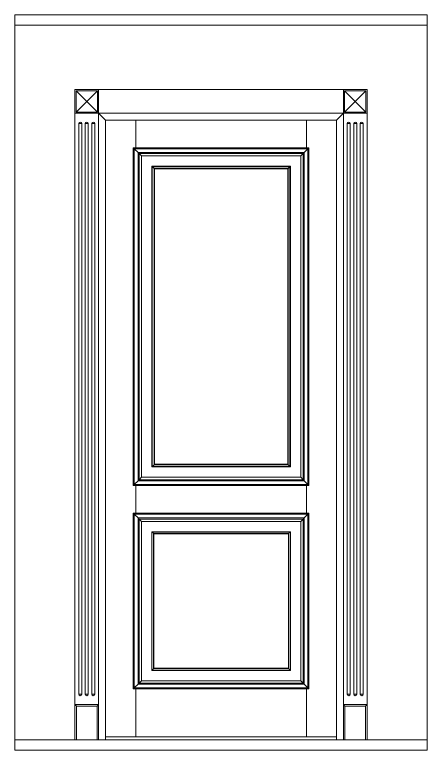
# Model space of a CAD drawing. Header units: inches. Extents: x -4554 to 14101, y -13650 to 2449.
# Drawn here: x 12701 to 14101, y -46 to 2449 of the extents above; entities that cross this region are included whole.
import ezdxf

# ---------------------------------------------------------------- set-up
doc = ezdxf.new("R2010")
doc.units = ezdxf.units.IN
doc.layers.add('слой служебный РАЗМЕРЫ', color=7, linetype='Continuous', lineweight=18)

# ---------------------------------------------------------------- blocks, each defined once
blk = doc.blocks.new('A$C47B31310')
at = {"linetype": 'Continuous', "extrusion": (0, 1, 0)}
for p, q in [((1540, 1247.5), (140, 1247.5)), ((140, 1247.5), (140, 1212.5)), ((1540, 1212.5), (1540, 1247.5)), ((140, 1212.5), (140, -1212.5)), ((1540, 1212.5), (140, 1212.5)), ((1540, -1212.5), (1540, 1212.5)), ((344.5, 913.5), (344.5, 993.5)), ((344.5, 993.5), (424.5, 993.5)), ((348.5, 917.5), (348.5, 989.5)), ((348.5, 989.5), (384.5, 953.5)), ((348.5, 989.5), (420.5, 989.5)), ((420.5, 989.5), (384.5, 953.5)), ((420.5, 989.5), (420.5, 917.5)), ((424.5, 993.5), (1255.5, 993.5)), ((424.5, 993.5), (424.5, 913.5)), ((1255.5, 993.5), (1255.5, 913.5)), ((1335.5, 993.5), (1255.5, 993.5)), ((1259.5, 989.5), (1259.5, 917.5)), ((1259.5, 989.5), (1295.5, 953.5)), ((1331.5, 989.5), (1259.5, 989.5)), ((1331.5, 989.5), (1295.5, 953.5)), ((1331.5, 917.5), (1331.5, 989.5)), ((1335.5, 913.5), (1335.5, 993.5)), ((348.5, 917.5), (384.5, 953.5)), ((384.5, 953.5), (384.5, 953.5)), ((420.5, 917.5), (384.5, 953.5)), ((384.5, 953.5), (384.5, 953.5)), ((384.5, 953.5), (384.5, 953.5)), ((384.5, 953.5), (384.5, 953.5)), ((1259.5, 917.5), (1295.5, 953.5)), ((1295.5, 953.5), (1295.5, 953.5)), ((1295.5, 953.5), (1295.5, 953.5)), ((1331.5, 917.5), (1295.5, 953.5)), ((1295.5, 953.5), (1295.5, 953.5)), ((1295.5, 953.5), (1295.5, 953.5)), ((344.5, 913.5), (344.5, 913.5)), ((344.5, 913.5), (344.5, -1092.5)), ((424.5, 913.5), (344.5, 913.5)), ((420.5, 917.5), (348.5, 917.5)), ((424.5, 913.5), (424.5, -1092.5)), ((424.5, 913.5), (448.5, 889.5)), ((424.5, 913.5), (1255.5, 913.5)), ((1255.5, 913.5), (1231.5, 889.5)), ((1255.5, 913.5), (1255.5, -1092.5)), ((1255.5, 913.5), (1335.5, 913.5)), ((1259.5, 917.5), (1331.5, 917.5)), ((1335.5, 913.5), (1335.5, 913.5)), ((1335.5, 913.5), (1335.5, -1092.5)), ((357.5, 878.5), (357.5, -1057.5)), ((367.5, -1057.5), (367.5, 878.5)), ((379.5, 878.5), (379.5, -1057.5)), ((389.5, 878.5), (389.5, -1057.5)), ((401.5, 878.5), (401.5, -1057.5)), ((411.5, 878.5), (411.5, -1057.5)), ((448.5, 889.5), (1231.5, 889.5)), ((448.5, 889.5), (448.5, -1212.5)), ((550.5, 889.5), (550.5, 796.5)), ((1130.5, 796.5), (1130.5, 889.5)), ((1231.5, 889.5), (1231.5, -1212.5)), ((1268.5, 878.5), (1268.5, -1057.5)), ((1278.5, 878.5), (1278.5, -1057.5)), ((1290.5, 878.5), (1290.5, -1057.5)), ((1300.5, 878.5), (1300.5, -1057.5)), ((1312.5, -1057.5), (1312.5, 878.5)), ((1322.5, 878.5), (1322.5, -1057.5)), ((1138.5, 796.5), (542.5, 796.5)), ((545.9, 793.1), (542.5, 796.5)), ((542.5, 796.5), (542.5, -349.5)), ((545.9, 793.1), (542.5, 796.5)), ((1135.1, 793.1), (545.9, 793.1)), ((558.6, 780.4), (545.9, 793.1)), ((545.9, 793.1), (545.9, -346.1)), ((1122.4, 780.4), (558.6, 780.4)), ((562, 777), (558.6, 780.4)), ((558.6, 780.4), (558.6, -333.4)), ((1119, 777), (562, 777)), ((562, 777), (570.5, 768.5)), ((562, 777), (562, -330)), ((1119, 777), (1110.5, 768.5)), ((1119, 777), (1122.4, 780.4)), ((1119, 777), (1119, -330)), ((1122.4, 780.4), (1135.1, 793.1)), ((1122.4, 780.4), (1122.4, -333.4)), ((1135.1, 793.1), (1138.5, 796.5)), ((1135.1, 793.1), (1135.1, -346.1)), ((1138.5, 796.5), (1138.5, -349.5)), ((570.5, 768.5), (1110.5, 768.5)), ((570.5, -321.5), (570.5, 768.5)), ((1110.5, -321.5), (1110.5, 768.5)), ((605.5, 733.5), (607, 732)), ((605.5, 733.5), (1075.5, 733.5)), ((605.5, 733.5), (607, 732)), ((605.5, 733.5), (605.5, -286.5)), ((607, 732), (613, 726)), ((607, 732), (1074, 732)), ((607, 732), (613, 726)), ((607, 732), (607, -285)), ((613, 726), (614.5, 724.5)), ((613, 726), (1068, 726)), ((613, 726), (614.5, 724.5)), ((613, 726), (613, -279)), ((614.5, 724.5), (1066.5, 724.5)), ((614.5, 724.5), (614.5, -277.5)), ((1068, 726), (1066.5, 724.5)), ((1066.5, 724.5), (1066.5, -277.5)), ((1074, 732), (1068, 726)), ((1068, 726), (1068, -279)), ((1075.5, 733.5), (1074, 732)), ((1074, 732), (1074, -285)), ((1075.5, 733.5), (1075.5, -286.5)), ((605.5, -286.5), (607, -285)), ((605.5, -286.5), (1075.5, -286.5)), ((607, -285), (613, -279)), ((607, -285), (1074, -285)), ((613, -279), (614.5, -277.5)), ((613, -279), (1068, -279)), ((614.5, -277.5), (1066.5, -277.5)), ((1068, -279), (1066.5, -277.5)), ((1074, -285), (1068, -279)), ((1074, -285), (1068, -279)), ((1075.5, -286.5), (1074, -285)), ((562, -330), (570.5, -321.5)), ((570.5, -321.5), (1110.5, -321.5)), ((1119, -330), (1110.5, -321.5)), ((545.9, -346.1), (542.5, -349.5)), ((558.6, -333.4), (545.9, -346.1)), ((1135.1, -346.1), (545.9, -346.1)), ((562, -330), (558.6, -333.4)), ((1122.4, -333.4), (558.6, -333.4)), ((1119, -330), (562, -330)), ((1119, -330), (1122.4, -333.4)), ((1122.4, -333.4), (1135.1, -346.1)), ((1135.1, -346.1), (1138.5, -349.5)), ((1138.5, -349.5), (542.5, -349.5)), ((550.5, -443.5), (550.5, -349.5)), ((1130.5, -349.5), (1130.5, -443.5)), ((1130.5, -443.5), (1130.5, -349.5)), ((1138.5, -443.5), (542.5, -443.5)), ((545.9, -446.9), (542.5, -443.5)), ((542.5, -1039.5), (542.5, -443.5)), ((542.5, -443.5), (545.9, -446.9)), ((1135.1, -446.9), (545.9, -446.9)), ((558.6, -459.6), (545.9, -446.9)), ((545.9, -446.9), (558.6, -459.6)), ((545.9, -1036.1), (545.9, -446.9)), ((1122.4, -459.6), (1135.1, -446.9)), ((1122.4, -459.6), (1135.1, -446.9)), ((1135.1, -446.9), (1138.5, -443.5)), ((1135.1, -446.9), (1138.5, -443.5)), ((1135.1, -1036.1), (1135.1, -446.9)), ((1138.5, -1039.5), (1138.5, -443.5)), ((1122.4, -459.6), (558.6, -459.6)), ((562, -463), (558.6, -459.6)), ((558.6, -459.6), (562, -463)), ((558.6, -1023.4), (558.6, -459.6)), ((1119, -463), (562, -463)), ((562, -463), (570.5, -471.5)), ((570.5, -471.5), (562, -463)), ((562, -1020), (562, -463)), ((570.5, -471.5), (1110.5, -471.5)), ((570.5, -471.5), (570.5, -1011.5)), ((1119, -463), (1110.5, -471.5)), ((1119, -463), (1110.5, -471.5)), ((1110.5, -471.5), (1110.5, -1011.5)), ((1119, -463), (1122.4, -459.6)), ((1119, -463), (1122.4, -459.6)), ((1119, -1020), (1119, -463)), ((1122.4, -1023.4), (1122.4, -459.6)), ((605.5, -506.5), (610.5, -511.5)), ((1075.5, -506.5), (605.5, -506.5)), ((605.5, -976.5), (605.5, -506.5)), ((1070.5, -511.5), (610.5, -511.5)), ((610.5, -971.5), (610.5, -511.5)), ((612.5, -513.5), (1068.5, -513.5)), ((612.5, -969.5), (612.5, -513.5)), ((1068.5, -513.5), (1068.5, -969.5)), ((1075.5, -506.5), (1070.5, -511.5)), ((1070.5, -511.5), (1070.5, -971.5)), ((1075.5, -976.5), (1075.5, -506.5)), ((605.5, -976.5), (610.5, -971.5)), ((610.5, -971.5), (1070.5, -971.5)), ((1068.5, -969.5), (612.5, -969.5)), ((1075.5, -976.5), (1070.5, -971.5)), ((605.5, -976.5), (1075.5, -976.5)), ((562, -1020), (558.6, -1023.4)), ((562, -1020), (570.5, -1011.5)), ((1119, -1020), (562, -1020)), ((570.5, -1011.5), (1110.5, -1011.5)), ((1119, -1020), (1110.5, -1011.5)), ((1119, -1020), (1110.5, -1011.5)), ((1119, -1020), (1122.4, -1023.4)), ((1119, -1020), (1122.4, -1023.4)), ((545.9, -1036.1), (542.5, -1039.5)), ((545.9, -1036.1), (542.5, -1039.5)), ((1138.5, -1039.5), (542.5, -1039.5)), ((558.6, -1023.4), (545.9, -1036.1)), ((1135.1, -1036.1), (545.9, -1036.1)), ((550.5, -1039.5), (550.5, -1201.5)), ((1122.4, -1023.4), (558.6, -1023.4)), ((1122.4, -1023.4), (1135.1, -1036.1)), ((1122.4, -1023.4), (1135.1, -1036.1)), ((1130.5, -1039.5), (1130.5, -1201.5)), ((1135.1, -1036.1), (1138.5, -1039.5)), ((1135.1, -1036.1), (1138.5, -1039.5)), ((344.5, -1092.5), (344.5, -1092.5)), ((424.5, -1092.5), (344.5, -1092.5)), ((344.5, -1092.5), (344.5, -1212.5)), ((344.5, -1092.5), (344.5, -1092.5)), ((349.4, -1097.4), (419.6, -1097.4)), ((349.4, -1212.5), (349.4, -1097.4)), ((419.6, -1097.4), (424.5, -1092.5)), ((419.6, -1097.4), (419.6, -1212.5)), ((424.5, -1092.5), (424.5, -1091.5)), ((424.5, -1092.5), (424.5, -1092.5)), ((424.5, -1092.5), (424.5, -1092.5)), ((424.5, -1212.5), (424.5, -1092.5)), ((1255.5, -1092.5), (1255.5, -1091.5)), ((1255.5, -1092.5), (1255.5, -1092.5)), ((1255.5, -1092.5), (1255.5, -1092.5)), ((1255.5, -1212.5), (1255.5, -1092.5)), ((1260.4, -1097.4), (1255.5, -1092.5)), ((1255.5, -1092.5), (1335.5, -1092.5)), ((1260.4, -1097.4), (1260.4, -1212.5)), ((1330.6, -1097.4), (1260.4, -1097.4)), ((1330.6, -1212.5), (1330.6, -1097.4)), ((1335.5, -1092.5), (1335.5, -1092.5)), ((1335.5, -1092.5), (1335.5, -1092.5)), ((1335.5, -1092.5), (1335.5, -1212.5)), ((1540, -1212.5), (140, -1212.5)), ((140, -1212.5), (140, -1247.5)), ((550.5, -1201.5), (448.5, -1201.5)), ((1130.5, -1201.5), (550.5, -1201.5)), ((1231.5, -1201.5), (1130.5, -1201.5)), ((1540, -1247.5), (1540, -1212.5)), ((1540, -1247.5), (140, -1247.5))]:
    blk.add_line(p, q, dxfattribs=at)
at = {"color": 1, "extrusion": (0, 1, 0)}
for p, q in [((367.5, 878.5), (357.5, 878.5)), ((357.5, 878.5), (367.5, 878.5)), ((389.5, 878.5), (379.5, 878.5)), ((411.5, 878.5), (401.5, 878.5)), ((1268.5, 878.5), (1278.5, 878.5)), ((1290.5, 878.5), (1300.5, 878.5)), ((1312.5, 878.5), (1322.5, 878.5)), ((367.5, -1057.5), (357.5, -1057.5)), ((389.5, -1057.5), (379.5, -1057.5)), ((411.5, -1057.5), (401.5, -1057.5)), ((1268.5, -1057.5), (1278.5, -1057.5)), ((1290.5, -1057.5), (1300.5, -1057.5)), ((1312.5, -1057.5), (1322.5, -1057.5)), ((424.5, -1092.5), (424.5, -1092.5)), ((1255.5, -1092.5), (1255.5, -1092.5))]:
    blk.add_line(p, q, dxfattribs=at)
at = {"linetype": 'Continuous'}
for centre, start, end in [((362.5, 878.5), 0, 180), ((384.5, 878.5), 0, 180), ((406.5, 878.5), 0, 180), ((1273.5, -1057.5), 180, 0), ((1295.5, -1057.5), 180, 0), ((1317.5, -1057.5), 180, 0)]:
    blk.add_arc(centre, 5, start, end, dxfattribs=at)
at = {"linetype": 'Continuous', "extrusion": (0, 0, -1)}
for centre, start, end in [((-1273.5, 878.5), 0, 180), ((-1295.5, 878.5), 0, 180), ((-1317.5, 878.5), 0, 180), ((-362.5, -1057.5), 180, 0), ((-384.5, -1057.5), 180, 0), ((-406.5, -1057.5), 180, 0)]:
    blk.add_arc(centre, 5, start, end, dxfattribs=at)
at = {"linetype": 'Continuous'}
for points in [[(349.4, -1097.4), (349.4, -1097.4), (349.4, -1097.4), (349.3, -1097.3), (349.2, -1097.2), (348.9, -1096.9), (348.8, -1096.8), (348.4, -1096.4), (348.2, -1096.2), (347.7, -1095.7), (347.4, -1095.4), (346.8, -1094.8), (346.4, -1094.4), (346, -1094), (345.8, -1093.8), (345.5, -1093.5), (345.4, -1093.4), (345.1, -1093.1), (345, -1093), (344.8, -1092.8), (344.7, -1092.7), (344.6, -1092.6), (344.6, -1092.6), (344.6, -1092.6), (344.6, -1092.6), (344.5, -1092.5), (344.5, -1092.5), (344.5, -1092.5), (344.5, -1092.5), (344.5, -1092.5), (344.5, -1092.5), (344.5, -1092.5), (344.5, -1092.5), (344.5, -1092.5), (344.5, -1092.5), (344.5, -1092.5)], [(1330.6, -1097.4), (1330.6, -1097.4), (1330.6, -1097.4), (1330.7, -1097.3), (1330.8, -1097.2), (1331.1, -1096.9), (1331.2, -1096.8), (1331.6, -1096.4), (1331.8, -1096.2), (1332.3, -1095.7), (1332.6, -1095.4), (1333.2, -1094.8), (1333.6, -1094.4), (1334, -1094), (1334.2, -1093.8), (1334.5, -1093.5), (1334.6, -1093.4), (1334.9, -1093.1), (1335, -1093), (1335.2, -1092.8), (1335.3, -1092.7), (1335.4, -1092.6), (1335.4, -1092.6), (1335.4, -1092.6), (1335.4, -1092.6), (1335.5, -1092.5), (1335.5, -1092.5), (1335.5, -1092.5), (1335.5, -1092.5), (1335.5, -1092.5), (1335.5, -1092.5), (1335.5, -1092.5), (1335.5, -1092.5), (1335.5, -1092.5), (1335.5, -1092.5), (1335.5, -1092.5)]]:
    blk.add_open_spline(points, degree=3, knots=[51.865975, 51.865975, 51.865975, 51.865975, 51.90053, 51.90053, 52.934902, 52.934902, 53.969274, 53.969274, 55.003646, 55.003646, 56.511089, 56.511089, 58.018531, 58.018531, 58.772253, 58.772253, 59.525974, 59.525974, 60.279695, 60.279695, 60.656556, 60.656556, 60.844986, 60.844986, 60.939201, 60.939201, 60.986309, 60.986309, 61.009863, 61.009863, 61.02164, 61.02164, 61.027528, 61.027528, 61.033417, 61.033417, 61.033417, 61.033417], dxfattribs=at)

msp = doc.modelspace()

# ---------------------------------------------------------------- block references
at = {"layer": 'слой служебный РАЗМЕРЫ'}
msp.add_blockref('A$C47B31310', (12561.3, 1201.5), dxfattribs=at)

doc.saveas('drawing.dxf')
